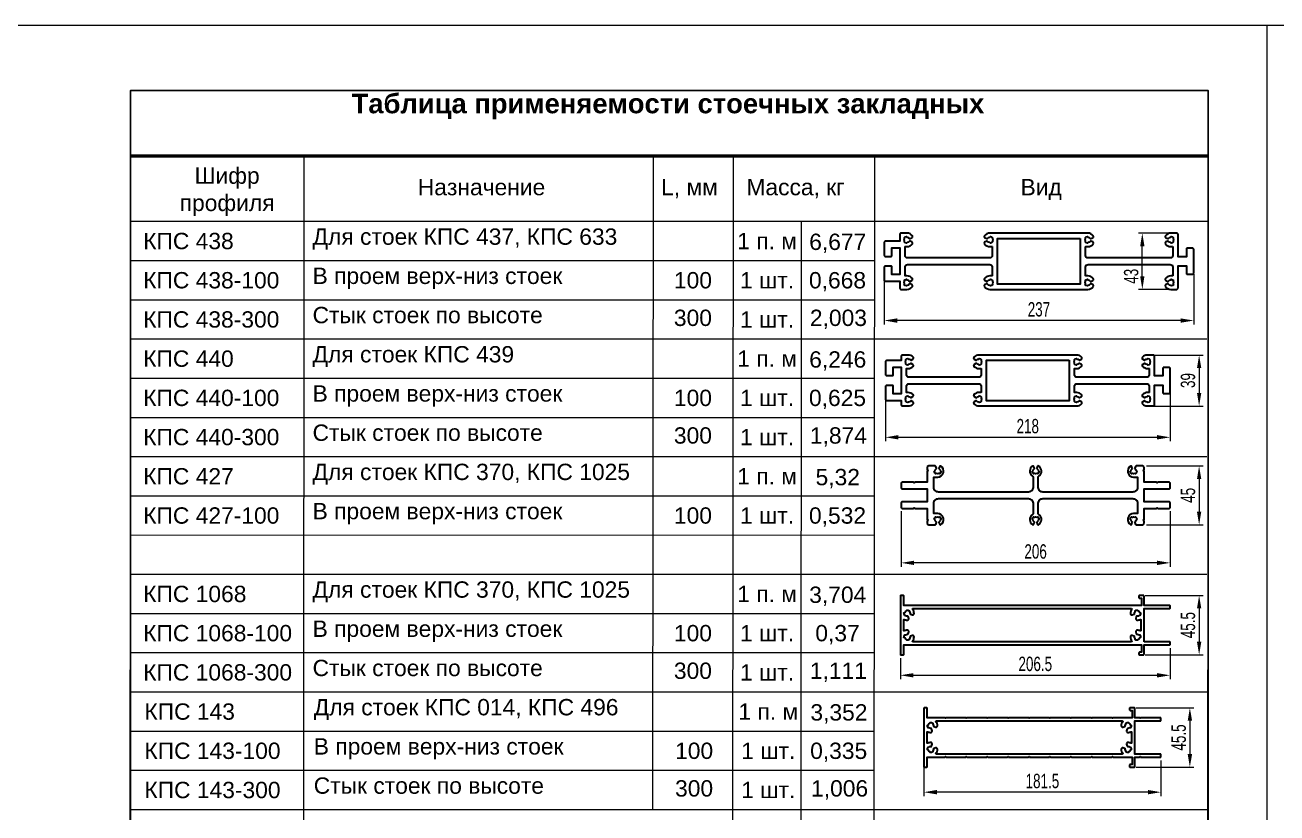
# Model space of a CAD drawing. Extents: x -37 to 4620, y -49 to 348.
# Drawn here: x 423.9 to 615.6, y 176.4 to 297 of the extents above; entities that cross this region are included whole.
import ezdxf

# ---------------------------------------------------------------- set-up
doc = ezdxf.new("R2010")
doc.units = 0
doc.header["$LTSCALE"] = 5
doc.layers.get('0').update_dxf_attribs({"linetype": 'CONTINUOUS', "lineweight": 30})
doc.layers.get('DEFPOINTS').update_dxf_attribs({"linetype": 'CONTINUOUS'})
for name, color, linetype, lineweight in [('3', 1, 'CONTINUOUS', 20), ('4', 160, 'CONTINUOUS', 18), ('Рамки', 1, 'CONTINUOUS', 15), ('Текстовый', 7, 'CONTINUOUS', 9)]:
    doc.layers.add(name, color=color, linetype=linetype, lineweight=lineweight)
doc.layers.add('Скрытые', color=14, linetype='CONTINUOUS', plot=False)
doc.styles.add('22', font='RUSS.SHX', dxfattribs={"width": 0.7, "height": 2.2})
doc.styles.add('4', font='RUSS.shx', dxfattribs={"width": 0.7, "height": 3.5})
doc.styles.add('Каталожный', font='arial.ttf', dxfattribs={"height": 2.5})
doc.dimstyles.new('MX1$0', dxfattribs={"dimtxt": 2.5, "dimasz": 3, "dimexe": 1.3, "dimexo": 0.6, "dimgap": 0.6, "dimtad": 1, "dimdsep": 46, "dimtxsty": '4', "dimcen": 0, "dimclrd": 256, "dimclre": 256, "dimclrt": 256, "dimaunit": 1, "dimadec": 0, "dimazin": 0, "dimtfac": 1, "dimtmove": 0, "dimatfit": 3, "dimfxl": 1, "dimtvp": 1, "dimtolj": 1, "dimlwd": -1, "dimlwe": -1, "dimarcsym": 0})

# ---------------------------------------------------------------- blocks, each defined once
blk = doc.blocks.new('*D91')
at = {"layer": '4', "transparency": 16777216}
for p, q in [((602.81, 258.91), (602.81, 251.19)), ((555.41, 258.16), (555.41, 251.19)), ((600.81, 251.79), (557.41, 251.79))]:
    blk.add_line(p, q, dxfattribs=at)
for points in [[(557.41, 252.12), (557.41, 251.45), (555.41, 251.79)], [(600.81, 252.12), (600.81, 251.45), (602.81, 251.79)]]:
    blk.add_solid(points, dxfattribs=at)
at = {"layer": 'DEFPOINTS', "color": 0, "transparency": 16777216}
for p in [(602.81, 259.51), (555.41, 258.76), (555.41, 251.79)]:
    blk.add_point(p, dxfattribs=at)
at = {"layer": '4', "transparency": 16777216, "insert": (579.11, 253.49), "char_height": 2.2, "attachment_point": 5, "style": '22'}
blk.add_mtext('\\A1;237', dxfattribs=at)
blk = doc.blocks.new('*D92')
at = {"layer": '4', "transparency": 16777216}
for p, q in [((599.16, 265.16), (594.34, 265.16)), ((594.94, 258.56), (594.94, 263.16)), ((599.33, 256.56), (594.34, 256.56))]:
    blk.add_line(p, q, dxfattribs=at)
for points in [[(594.61, 263.16), (595.27, 263.16), (594.94, 265.16)], [(594.61, 258.56), (595.27, 258.56), (594.94, 256.56)]]:
    blk.add_solid(points, dxfattribs=at)
at = {"layer": 'DEFPOINTS', "color": 0, "transparency": 16777216}
for p in [(594.94, 265.16), (599.76, 265.16), (599.93, 256.56)]:
    blk.add_point(p, dxfattribs=at)
at = {"layer": '4', "transparency": 16777216, "insert": (593.24, 258.56), "char_height": 2.2, "attachment_point": 5, "rotation": 90, "style": '22'}
blk.add_mtext('\\A1;43', dxfattribs=at)
blk = doc.blocks.new('*D93')
at = {"layer": '4', "transparency": 16777216}
for p, q in [((558, 222.64), (558, 214.11)), ((599.2, 222.64), (599.2, 214.11)), ((597.2, 214.71), (560, 214.71))]:
    blk.add_line(p, q, dxfattribs=at)
for points in [[(560, 215.04), (560, 214.38), (558, 214.71)], [(597.2, 215.04), (597.2, 214.38), (599.2, 214.71)]]:
    blk.add_solid(points, dxfattribs=at)
at = {"layer": 'DEFPOINTS', "color": 0, "transparency": 16777216}
for p in [(558, 223.24), (599.2, 223.24), (558, 214.71)]:
    blk.add_point(p, dxfattribs=at)
at = {"layer": '4', "transparency": 16777216, "insert": (578.6, 216.44), "char_height": 2.2, "attachment_point": 5, "style": '22'}
blk.add_mtext('\\A1;206', dxfattribs=at)
blk = doc.blocks.new('*D94')
at = {"layer": '4', "transparency": 16777216}
for p, q in [((595.6, 229.54), (604.24, 229.54)), ((603.64, 227.54), (603.64, 222.54)), ((595.6, 220.54), (604.24, 220.54))]:
    blk.add_line(p, q, dxfattribs=at)
for points in [[(603.31, 227.54), (603.97, 227.54), (603.64, 229.54)], [(603.31, 222.54), (603.97, 222.54), (603.64, 220.54)]]:
    blk.add_solid(points, dxfattribs=at)
at = {"layer": 'DEFPOINTS', "color": 0, "transparency": 16777216}
for p in [(595, 229.54), (595, 220.54), (603.64, 220.54)]:
    blk.add_point(p, dxfattribs=at)
at = {"layer": '4', "transparency": 16777216, "insert": (601.94, 225.04), "char_height": 2.2, "attachment_point": 5, "rotation": 90, "style": '22'}
blk.add_mtext('\\A1;45', dxfattribs=at)
blk = doc.blocks.new('*D95')
at = {"layer": '4', "transparency": 16777216}
for p, q in [((597.79, 184.46), (597.79, 179.02)), ((561.49, 183.68), (561.49, 179.02)), ((595.79, 179.62), (563.49, 179.62))]:
    blk.add_line(p, q, dxfattribs=at)
for points in [[(563.49, 179.96), (563.49, 179.29), (561.49, 179.62)], [(595.79, 179.96), (595.79, 179.29), (597.79, 179.62)]]:
    blk.add_solid(points, dxfattribs=at)
at = {"layer": 'DEFPOINTS', "color": 0, "transparency": 16777216}
for p in [(561.49, 184.28), (597.79, 185.06), (561.49, 179.62)]:
    blk.add_point(p, dxfattribs=at)
at = {"layer": '4', "transparency": 16777216, "insert": (579.64, 181.32), "char_height": 2.2, "attachment_point": 5, "style": '22'}
blk.add_mtext('\\A1;181.5', dxfattribs=at)
blk = doc.blocks.new('*D96')
at = {"layer": '4', "transparency": 16777216}
for p, q in [((593.99, 192.54), (602.82, 192.54)), ((602.22, 190.54), (602.22, 185.44)), ((593.99, 183.44), (602.82, 183.44))]:
    blk.add_line(p, q, dxfattribs=at)
for points in [[(601.89, 190.54), (602.56, 190.54), (602.22, 192.54)], [(601.89, 185.44), (602.56, 185.44), (602.22, 183.44)]]:
    blk.add_solid(points, dxfattribs=at)
at = {"layer": 'DEFPOINTS', "color": 0, "transparency": 16777216}
for p in [(593.39, 192.54), (593.39, 183.44), (602.22, 183.44)]:
    blk.add_point(p, dxfattribs=at)
at = {"layer": '4', "transparency": 16777216, "insert": (600.52, 187.99), "char_height": 2.2, "attachment_point": 5, "rotation": 90, "style": '22'}
blk.add_mtext('\\A1;45.5', dxfattribs=at)
blk = doc.blocks.new('*D97')
at = {"layer": '4', "transparency": 16777216}
for p, q in [((599.2, 242.01), (599.2, 233.32)), ((555.6, 240.11), (555.6, 233.32)), ((557.6, 233.92), (597.2, 233.92))]:
    blk.add_line(p, q, dxfattribs=at)
for points in [[(557.6, 234.26), (557.6, 233.59), (555.6, 233.92)], [(597.2, 234.26), (597.2, 233.59), (599.2, 233.92)]]:
    blk.add_solid(points, dxfattribs=at)
at = {"layer": 'DEFPOINTS', "color": 0, "transparency": 16777216}
for p in [(599.2, 242.61), (555.6, 240.71), (599.2, 233.92)]:
    blk.add_point(p, dxfattribs=at)
at = {"layer": '4', "transparency": 16777216, "insert": (577.4, 235.62), "char_height": 2.2, "attachment_point": 5, "style": '22'}
blk.add_mtext('\\A1;218', dxfattribs=at)
blk = doc.blocks.new('*D98')
at = {"layer": '4', "transparency": 16777216}
for p, q in [((596.75, 246.51), (604.24, 246.51)), ((603.64, 244.51), (603.64, 240.71)), ((596.75, 238.71), (604.24, 238.71))]:
    blk.add_line(p, q, dxfattribs=at)
for points in [[(603.31, 244.51), (603.97, 244.51), (603.64, 246.51)], [(603.31, 240.71), (603.97, 240.71), (603.64, 238.71)]]:
    blk.add_solid(points, dxfattribs=at)
at = {"layer": 'DEFPOINTS', "color": 0, "transparency": 16777216}
for p in [(596.15, 246.51), (596.15, 238.71), (603.64, 238.71)]:
    blk.add_point(p, dxfattribs=at)
at = {"layer": '4', "transparency": 16777216, "insert": (601.94, 242.61), "char_height": 2.2, "attachment_point": 5, "rotation": 90, "style": '22'}
blk.add_mtext('\\A1;39', dxfattribs=at)
blk = doc.blocks.new('*D99')
at = {"layer": '4', "transparency": 16777216}
for p, q in [((599.2, 201.65), (599.2, 196.91)), ((557.9, 200.13), (557.9, 196.91)), ((559.9, 197.51), (597.2, 197.51))]:
    blk.add_line(p, q, dxfattribs=at)
for points in [[(559.9, 197.84), (559.9, 197.17), (557.9, 197.51)], [(597.2, 197.84), (597.2, 197.17), (599.2, 197.51)]]:
    blk.add_solid(points, dxfattribs=at)
at = {"layer": 'DEFPOINTS', "color": 0, "transparency": 16777216}
for p in [(599.2, 202.25), (557.9, 200.73), (599.2, 197.51)]:
    blk.add_point(p, dxfattribs=at)
at = {"layer": '4', "transparency": 16777216, "insert": (578.55, 199.24), "char_height": 2.2, "attachment_point": 5, "style": '22'}
blk.add_mtext('\\A1;206.5', dxfattribs=at)
blk = doc.blocks.new('*D100')
at = {"layer": '4', "transparency": 16777216}
for p, q in [((595.4, 209.73), (604.24, 209.73)), ((603.64, 207.73), (603.64, 202.63)), ((595.4, 200.63), (604.24, 200.63))]:
    blk.add_line(p, q, dxfattribs=at)
for points in [[(603.31, 207.73), (603.97, 207.73), (603.64, 209.73)], [(603.31, 202.63), (603.97, 202.63), (603.64, 200.63)]]:
    blk.add_solid(points, dxfattribs=at)
at = {"layer": 'DEFPOINTS', "color": 0, "transparency": 16777216}
for p in [(594.8, 209.73), (594.8, 200.63), (603.64, 200.63)]:
    blk.add_point(p, dxfattribs=at)
at = {"layer": '4', "transparency": 16777216, "insert": (601.94, 205.18), "char_height": 2.2, "attachment_point": 5, "rotation": 90, "style": '22'}
blk.add_mtext('\\A1;45.5', dxfattribs=at)

msp = doc.modelspace()

# ---------------------------------------------------------------- linework, layer by layer
at = {"linetype": 'Continuous', "lineweight": 50}
msp.add_line((440, 276.974), (605, 276.98, 0.033), dxfattribs=at)
for points in [[(587.434, 256.979, 0.4874271), (587.349, 257.282), (587.076, 257.395, 0.3586058), (586.955, 257.358, -0.2383043), (586.626, 257.171, 0.25491), (586.576, 257.141), (586.538, 257.075, -0.2), (586.192, 257.275), (586.23, 257.341, 0.25491), (586.231, 257.398, -0.2419516), (586.231, 257.782, 0.25491), (586.23, 257.84), (586.192, 257.906, -0.2), (586.538, 258.106), (586.576, 258.04, 0.25491), (586.626, 258.01, -0.2383043), (586.955, 257.823, 0.3586058), (587.076, 257.786), (587.349, 257.899, 0.4874271), (587.434, 258.202, 0.2380333), (586.605, 258.62), (586.3, 258.62, -0.4142136), (586.24, 258.68), (586.24, 259.96, -0.4142136), (586.64, 260.36), (599.205, 260.36, -0.4142136), (599.605, 259.96), (599.605, 258.68, -0.4142136), (599.545, 258.62), (599.305, 258.62, 0.2380333), (598.476, 258.202, 0.4874271), (598.561, 257.899), (598.834, 257.786, 0.3586058), (598.955, 257.823, -0.2383043), (599.285, 258.01, 0.25491), (599.334, 258.04), (599.372, 258.106, -0.2), (599.718, 257.906), (599.68, 257.84, 0.25491), (599.679, 257.782, -0.2419516), (599.679, 257.398, 0.25491), (599.68, 257.341), (599.718, 257.275, -0.2), (599.372, 257.075), (599.334, 257.141, 0.25491), (599.285, 257.171, -0.2383043), (598.955, 257.358, 0.3586058), (598.834, 257.395), (598.561, 257.282, 0.4874271), (598.476, 256.979, 0.2380333), (599.305, 256.56), (600.205, 256.56, 0.4142136), (600.405, 256.76), (600.405, 260.16), (601.705, 260.16), (601.705, 258.96, 0.4142136), (601.805, 258.86), (602.605, 258.86, 0.4142136), (602.805, 259.06), (602.805, 262.66, 0.4142136), (602.605, 262.86), (601.805, 262.86, 0.4142136), (601.705, 262.76), (601.705, 261.56), (600.405, 261.56), (600.405, 264.96, 0.4142136), (600.205, 265.16), (599.305, 265.16, 0.2380333), (598.476, 264.742, 0.4874271), (598.561, 264.439), (598.834, 264.326, 0.3586058), (598.955, 264.363, -0.2383043), (599.285, 264.55, 0.25491), (599.334, 264.58), (599.372, 264.646, -0.2), (599.718, 264.446), (599.68, 264.38, 0.25491), (599.679, 264.322, -0.2419516), (599.679, 263.938, 0.25491), (599.68, 263.881), (599.718, 263.815, -0.2), (599.372, 263.615), (599.334, 263.681, 0.25491), (599.285, 263.711, -0.2383043), (598.955, 263.898, 0.3586058), (598.834, 263.935), (598.561, 263.822, 0.4874271), (598.476, 263.519, 0.2380333), (599.305, 263.1), (599.545, 263.1, -0.4142136), (599.605, 263.04), (599.605, 261.76, -0.4142136), (599.205, 261.36), (586.64, 261.36, -0.4142136), (586.24, 261.76), (586.24, 263.04, -0.4142136), (586.3, 263.1), (586.605, 263.1, 0.2380333), (587.434, 263.519, 0.4874271), (587.349, 263.822), (587.076, 263.935, 0.3586058), (586.955, 263.898, -0.2383043), (586.626, 263.711, 0.25491), (586.576, 263.681), (586.538, 263.615, -0.2), (586.192, 263.815), (586.23, 263.881, 0.25491), (586.231, 263.938, -0.2419516), (586.231, 264.322, 0.25491), (586.23, 264.38), (586.192, 264.446, -0.2), (586.538, 264.646), (586.576, 264.58, 0.25491), (586.626, 264.55, -0.2383043), (586.955, 264.363, 0.3586058), (587.076, 264.326), (587.349, 264.439, 0.4874271), (587.434, 264.742, 0.2380333), (586.605, 265.16), (571.605, 265.16, 0.2380333), (570.776, 264.742, 0.4874271), (570.861, 264.439), (571.134, 264.326, 0.3586058), (571.255, 264.363, -0.2383043), (571.585, 264.55, 0.25491), (571.634, 264.58), (571.672, 264.646, -0.2), (572.018, 264.446), (571.98, 264.38, 0.25491), (571.979, 264.322, -0.2419516), (571.979, 263.938, 0.25491), (571.98, 263.881), (572.018, 263.815, -0.2), (571.672, 263.615), (571.634, 263.681, 0.25491), (571.585, 263.711, -0.2383043), (571.255, 263.898, 0.3586058), (571.134, 263.935), (570.861, 263.822, 0.4874271), (570.776, 263.519, 0.2380333), (571.605, 263.1), (571.91, 263.1, -0.4142136), (571.97, 263.04), (571.97, 261.76, -0.4142136), (571.57, 261.36), (559.005, 261.36, -0.4142136), (558.605, 261.76), (558.605, 263.04, -0.4142136), (558.665, 263.1), (558.905, 263.1, 0.2380333), (559.734, 263.519, 0.4874271), (559.649, 263.822), (559.376, 263.935, 0.3586058), (559.255, 263.898, -0.2383043), (558.926, 263.711, 0.25491), (558.876, 263.681), (558.838, 263.615, -0.2), (558.492, 263.815), (558.53, 263.881, 0.25491), (558.531, 263.938, -0.2419516), (558.531, 264.322, 0.25491), (558.53, 264.38), (558.492, 264.446, -0.2), (558.838, 264.646), (558.876, 264.58, 0.25491), (558.926, 264.55, -0.2383043), (559.255, 264.363, 0.3586058), (559.376, 264.326), (559.649, 264.439, 0.4874271), (559.734, 264.742, 0.2380333), (558.905, 265.16), (558.005, 265.16, 0.4142136), (557.805, 264.96), (557.805, 263.91), (555.605, 263.91, 0.4142136), (555.405, 263.71), (555.405, 261.81, 0.4142136), (555.605, 261.61), (556.505, 261.61, 0.4142136), (556.605, 261.71), (556.605, 262.91), (557.805, 262.91), (557.805, 258.81), (556.605, 258.81), (556.605, 260.01, 0.4142136), (556.505, 260.11), (555.605, 260.11, 0.4142136), (555.405, 259.91), (555.405, 258.01, 0.4142136), (555.605, 257.81), (557.805, 257.81), (557.805, 256.76, 0.4142136), (558.005, 256.56), (558.905, 256.56, 0.2380333), (559.734, 256.979, 0.4874271), (559.649, 257.282), (559.376, 257.395, 0.3586058), (559.255, 257.358, -0.2383043), (558.926, 257.171, 0.25491), (558.876, 257.141), (558.838, 257.075, -0.2), (558.492, 257.275), (558.53, 257.341, 0.25491), (558.531, 257.398, -0.2419516), (558.531, 257.782, 0.25491), (558.53, 257.84), (558.492, 257.906, -0.2), (558.838, 258.106), (558.876, 258.04, 0.25491), (558.926, 258.01, -0.2383043), (559.255, 257.823, 0.3586058), (559.376, 257.786), (559.649, 257.899, 0.4874271), (559.734, 258.202, 0.2380333), (558.905, 258.62), (558.665, 258.62, -0.4142136), (558.605, 258.68), (558.605, 259.96, -0.4142136), (559.005, 260.36), (571.57, 260.36, -0.4142136), (571.97, 259.96), (571.97, 258.68, -0.4142136), (571.91, 258.62), (571.605, 258.62, 0.2380333), (570.776, 258.202, 0.4874271), (570.861, 257.899), (571.134, 257.786, 0.3586058), (571.255, 257.823, -0.2383043), (571.585, 258.01, 0.25491), (571.634, 258.04), (571.672, 258.106, -0.2), (572.018, 257.906), (571.98, 257.84, 0.25491), (571.979, 257.782, -0.2419516), (571.979, 257.398, 0.25491), (571.98, 257.341), (572.018, 257.275, -0.2), (571.672, 257.075), (571.634, 257.141, 0.25491), (571.585, 257.171, -0.2383043), (571.255, 257.358, 0.3586058), (571.134, 257.395), (570.861, 257.282, 0.4874271), (570.776, 256.979, 0.2380333), (571.605, 256.56), (586.605, 256.56, 0.2380333)], [(596.118, 245.798), (596.079, 245.732, 0.25491), (596.078, 245.675, -0.2419516), (596.078, 245.291, 0.25491), (596.079, 245.233), (596.118, 245.167, -0.2), (595.771, 244.967), (595.733, 245.033, 0.25491), (595.684, 245.063, -0.2039765), (595.388, 245.207, 0.3586058), (595.263, 245.227), (595.007, 245.08, 0.4874271), (594.963, 244.768, 0.2037093), (595.705, 244.453), (595.945, 244.453, -0.4142136), (596.005, 244.393), (596.005, 243.513, -0.4142136), (595.605, 243.113), (584.94, 243.113, -0.4142136), (584.54, 243.513), (584.54, 244.393, -0.4142136), (584.6, 244.453), (584.905, 244.453, 0.2037093), (585.646, 244.768, 0.4874271), (585.602, 245.08), (585.346, 245.227, 0.3586058), (585.221, 245.207, -0.2039765), (584.925, 245.063, 0.25491), (584.876, 245.033), (584.838, 244.967, -0.2), (584.491, 245.167), (584.53, 245.233, 0.25491), (584.531, 245.291, -0.2419516), (584.531, 245.675, 0.25491), (584.53, 245.732), (584.491, 245.798, -0.2), (584.838, 245.998), (584.876, 245.932, 0.25491), (584.925, 245.902, -0.2039765), (585.221, 245.759, 0.3586058), (585.346, 245.738), (585.602, 245.885, 0.4874271), (585.646, 246.197, 0.2037093), (584.905, 246.513), (569.905, 246.513, 0.2037093), (569.163, 246.197, 0.4874271), (569.207, 245.885), (569.463, 245.738, 0.3586058), (569.588, 245.759, -0.2039765), (569.884, 245.902, 0.25491), (569.933, 245.932), (569.971, 245.998, -0.2), (570.318, 245.798), (570.279, 245.732, 0.25491), (570.278, 245.675, -0.2419516), (570.278, 245.291, 0.25491), (570.279, 245.233), (570.318, 245.167, -0.2), (569.971, 244.967), (569.933, 245.033, 0.25491), (569.884, 245.063, -0.2039765), (569.588, 245.207, 0.3586058), (569.463, 245.227), (569.207, 245.08, 0.4874271), (569.163, 244.768, 0.2037093), (569.905, 244.453), (570.209, 244.453, -0.4142136), (570.269, 244.393), (570.269, 243.513, -0.4142136), (569.869, 243.113), (559.205, 243.113, -0.4142136), (558.805, 243.513), (558.805, 244.393, -0.4142136), (558.865, 244.453), (559.105, 244.453, 0.2037093), (559.846, 244.768, 0.4874271), (559.802, 245.08), (559.546, 245.227, 0.3586058), (559.421, 245.207, -0.2039765), (559.125, 245.063, 0.25491), (559.076, 245.033), (559.038, 244.967, -0.2), (558.691, 245.167), (558.73, 245.233, 0.25491), (558.731, 245.291, -0.2419516), (558.731, 245.675, 0.25491), (558.73, 245.732), (558.691, 245.798, -0.2), (559.038, 245.998), (559.076, 245.932, 0.25491), (559.125, 245.902, -0.2039765), (559.421, 245.759, 0.3586058), (559.546, 245.738), (559.802, 245.885, 0.4874271), (559.846, 246.197, 0.2037093), (559.105, 246.513), (558.205, 246.513, 0.4142136), (558.005, 246.313), (558.005, 245.663), (555.805, 245.663, 0.4142136), (555.605, 245.463), (555.605, 243.563, 0.4142136), (555.805, 243.363), (556.705, 243.363, 0.4142136), (556.805, 243.463), (556.805, 244.663), (558.005, 244.663), (558.005, 240.563), (556.805, 240.563), (556.805, 241.763, 0.4142136), (556.705, 241.863), (555.805, 241.863, 0.4142136), (555.605, 241.663), (555.605, 239.763, 0.4142136), (555.805, 239.563), (558.005, 239.563), (558.005, 238.913, 0.4142136), (558.205, 238.713), (559.105, 238.713, 0.2037093), (559.846, 239.028, 0.4874271), (559.802, 239.34), (559.546, 239.487, 0.3586058), (559.421, 239.467, -0.2039765), (559.125, 239.323, 0.25491), (559.076, 239.293), (559.038, 239.227, -0.2), (558.691, 239.427), (558.73, 239.493, 0.25491), (558.731, 239.551, -0.2419516), (558.731, 239.935, 0.25491), (558.73, 239.992), (558.691, 240.058, -0.2), (559.038, 240.258), (559.076, 240.192, 0.25491), (559.125, 240.162, -0.2039765), (559.421, 240.019, 0.3586058), (559.546, 239.998), (559.802, 240.145, 0.4874271), (559.846, 240.457, 0.2037093), (559.105, 240.773), (558.865, 240.773, -0.4142136), (558.805, 240.833), (558.805, 241.713, -0.4142136), (559.205, 242.113), (569.869, 242.113, -0.4142136), (570.269, 241.713), (570.269, 240.833, -0.4142136), (570.209, 240.773), (569.905, 240.773, 0.2037093), (569.163, 240.457, 0.4874271), (569.207, 240.145), (569.463, 239.998, 0.3586058), (569.588, 240.019, -0.2039765), (569.884, 240.162, 0.25491), (569.933, 240.192), (569.971, 240.258, -0.2), (570.318, 240.058), (570.279, 239.992, 0.25491), (570.278, 239.935, -0.2419516), (570.278, 239.551, 0.25491), (570.279, 239.493), (570.318, 239.427, -0.2), (569.971, 239.227), (569.933, 239.293, 0.25491), (569.884, 239.323, -0.2039765), (569.588, 239.467, 0.3586058), (569.463, 239.487), (569.207, 239.34, 0.4874271), (569.163, 239.028, 0.2037093), (569.905, 238.713), (584.905, 238.713, 0.2037093), (585.646, 239.028, 0.4874271), (585.602, 239.34), (585.346, 239.487, 0.3586058), (585.221, 239.467, -0.2039765), (584.925, 239.323, 0.25491), (584.876, 239.293), (584.838, 239.227, -0.2), (584.491, 239.427), (584.53, 239.493, 0.25491), (584.531, 239.551, -0.2419516), (584.531, 239.935, 0.25491), (584.53, 239.992), (584.491, 240.058, -0.2), (584.838, 240.258), (584.876, 240.192, 0.25491), (584.925, 240.162, -0.2039765), (585.221, 240.019, 0.3586058), (585.346, 239.998), (585.602, 240.145, 0.4874271), (585.646, 240.457, 0.2037093), (584.905, 240.773), (584.6, 240.773, -0.4142136), (584.54, 240.833), (584.54, 241.713, -0.4142136), (584.94, 242.113), (595.605, 242.113, -0.4142136), (596.005, 241.713), (596.005, 240.833, -0.4142136), (595.945, 240.773), (595.705, 240.773, 0.2037093), (594.963, 240.457, 0.4874271), (595.007, 240.145), (595.263, 239.998, 0.3586058), (595.388, 240.019, -0.2039765), (595.684, 240.162, 0.25491), (595.733, 240.192), (595.771, 240.258, -0.2), (596.118, 240.058), (596.079, 239.992, 0.25491), (596.078, 239.935, -0.2419516), (596.078, 239.551, 0.25491), (596.079, 239.493), (596.118, 239.427, -0.2), (595.771, 239.227), (595.733, 239.293, 0.25491), (595.684, 239.323, -0.2039765), (595.388, 239.467, 0.3586058), (595.263, 239.487), (595.007, 239.34, 0.4874271), (594.963, 239.028, 0.2037093), (595.705, 238.713), (596.605, 238.713, 0.4142136), (596.805, 238.913), (596.805, 241.913), (598.105, 241.913), (598.105, 240.713, 0.4142136), (598.205, 240.613), (599.005, 240.613, 0.4142136), (599.205, 240.813), (599.205, 244.413, 0.4142136), (599.005, 244.613), (598.205, 244.613, 0.4142136), (598.105, 244.513), (598.105, 243.313), (596.805, 243.313), (596.805, 246.313, 0.4142136), (596.605, 246.513), (595.705, 246.513, 0.2037093), (594.963, 246.197, 0.4874271), (595.007, 245.885), (595.263, 245.738, 0.3586058), (595.388, 245.759, -0.2039765), (595.684, 245.902, 0.25491), (595.733, 245.932), (595.771, 245.998, -0.2)], [(594.003, 229.541, 0.3033467), (593.91, 229.479), (593.8, 229.212, 0.3586058), (593.837, 229.091, -0.2383043), (594.024, 228.761, 0.25491), (594.054, 228.712), (594.12, 228.674, -0.2), (593.92, 228.328), (593.854, 228.366, 0.25491), (593.797, 228.367, -0.2419516), (593.413, 228.367, 0.25491), (593.355, 228.366), (593.289, 228.328, -0.2), (593.089, 228.674), (593.155, 228.712, 0.25491), (593.185, 228.761, -0.2383043), (593.372, 229.091, 0.3586058), (593.409, 229.212), (593.296, 229.486, 0.4464831), (593.172, 229.53, 0.7761002), (593.605, 227.841), (594.205, 227.841), (594.205, 226.241, -0.4142136), (593.505, 225.541), (579.705, 225.541, -0.4142136), (579.005, 226.241), (579.005, 227.819, -0.2537088), (579.095, 227.987, 0.566951), (579.037, 229.53, 0.4464831), (578.913, 229.486), (578.8, 229.212, 0.3586058), (578.837, 229.091, -0.2383043), (579.024, 228.761, 0.25491), (579.054, 228.712), (579.12, 228.674, -0.2), (578.92, 228.328), (578.854, 228.366, 0.25491), (578.797, 228.367, -0.2419516), (578.413, 228.367, 0.25491), (578.355, 228.366), (578.289, 228.328, -0.2), (578.089, 228.674), (578.155, 228.712, 0.25491), (578.185, 228.761, -0.2383043), (578.372, 229.091, 0.3586058), (578.409, 229.212), (578.296, 229.486, 0.4464831), (578.172, 229.53, 0.566951), (578.114, 227.987, -0.2537088), (578.205, 227.819), (578.205, 226.241, -0.4142136), (577.505, 225.541), (563.705, 225.541, -0.4142136), (563.005, 226.241), (563.005, 227.841), (563.605, 227.841, 0.7761002), (564.037, 229.53, 0.4464831), (563.913, 229.486), (563.8, 229.212, 0.3586058), (563.837, 229.091, -0.2383043), (564.024, 228.761, 0.25491), (564.054, 228.712), (564.12, 228.674, -0.2), (563.92, 228.328), (563.854, 228.366, 0.25491), (563.797, 228.367, -0.2419516), (563.413, 228.367, 0.25491), (563.355, 228.366), (563.289, 228.328, -0.2), (563.089, 228.674), (563.155, 228.712, 0.25491), (563.185, 228.761, -0.2383043), (563.372, 229.091, 0.3586058), (563.409, 229.212), (563.299, 229.479, 0.3033467), (563.206, 229.541), (562.205, 229.541, 0.4142136), (562.005, 229.341), (562.005, 228.966, 0.1989124), (562.022, 228.923), (562.105, 228.841), (562.022, 228.758, 0.1989124), (562.005, 228.716), (562.005, 227.041), (560.129, 227.041, 0.1989124), (560.087, 227.023), (560.005, 226.941), (559.922, 227.023, 0.1989124), (559.88, 227.041), (558.205, 227.041, 0.4142136), (558.005, 226.841), (558.005, 226.241, 0.4142136), (558.205, 226.041), (562.005, 226.041), (562.005, 224.041), (558.205, 224.041, 0.4142136), (558.005, 223.841), (558.005, 223.241, 0.4142136), (558.205, 223.041), (559.88, 223.041, 0.1989124), (559.922, 223.058), (560.005, 223.141), (560.087, 223.058, 0.1989124), (560.129, 223.041), (562.005, 223.041), (562.005, 221.366, 0.1989124), (562.022, 221.323), (562.105, 221.241), (562.022, 221.158, 0.1989124), (562.005, 221.116), (562.005, 220.741, 0.4142136), (562.205, 220.541), (563.206, 220.541, 0.3033467), (563.299, 220.603), (563.409, 220.869, 0.3586058), (563.372, 220.991, -0.2383043), (563.185, 221.32, 0.25491), (563.155, 221.369), (563.089, 221.408, -0.2), (563.289, 221.754), (563.355, 221.716, 0.25491), (563.413, 221.714, -0.2419516), (563.797, 221.714, 0.25491), (563.854, 221.716), (563.92, 221.754, -0.2), (564.12, 221.408), (564.054, 221.369, 0.25491), (564.024, 221.32, -0.2383043), (563.837, 220.991, 0.3586058), (563.8, 220.869), (563.913, 220.595, 0.4464831), (564.037, 220.552, 0.7761002), (563.605, 222.241), (563.005, 222.241), (563.005, 223.841, -0.4142136), (563.705, 224.541), (577.505, 224.541, -0.4142136), (578.205, 223.841), (578.205, 222.263, -0.2537088), (578.114, 222.095, 0.566951), (578.172, 220.552, 0.4464831), (578.296, 220.595), (578.409, 220.869, 0.3586058), (578.372, 220.991, -0.2383043), (578.185, 221.32, 0.25491), (578.155, 221.369), (578.089, 221.408, -0.2), (578.289, 221.754), (578.355, 221.716, 0.25491), (578.413, 221.714, -0.2419516), (578.797, 221.714, 0.25491), (578.854, 221.716), (578.92, 221.754, -0.2), (579.12, 221.408), (579.054, 221.369, 0.25491), (579.024, 221.32, -0.2383043), (578.837, 220.991, 0.3586058), (578.8, 220.869), (578.913, 220.595, 0.4464831), (579.037, 220.552, 0.566951), (579.095, 222.095, -0.2537088), (579.005, 222.263), (579.005, 223.841, -0.4142136), (579.705, 224.541), (593.505, 224.541, -0.4142136), (594.205, 223.841), (594.205, 222.241), (593.605, 222.241, 0.7761002), (593.172, 220.552, 0.4464831), (593.296, 220.595), (593.409, 220.869, 0.3586058), (593.372, 220.991, -0.2383043), (593.185, 221.32, 0.25491), (593.155, 221.369), (593.089, 221.408, -0.2), (593.289, 221.754), (593.355, 221.716, 0.25491), (593.413, 221.714, -0.2419516), (593.797, 221.714, 0.25491), (593.854, 221.716), (593.92, 221.754, -0.2), (594.12, 221.408), (594.054, 221.369, 0.25491), (594.024, 221.32, -0.2383043), (593.837, 220.991, 0.3586058), (593.8, 220.869), (593.91, 220.603, 0.3033467), (594.003, 220.541), (595.005, 220.541, 0.4142136), (595.205, 220.741), (595.205, 221.116, 0.1989124), (595.187, 221.158), (595.105, 221.241), (595.187, 221.323, 0.1989124), (595.205, 221.366), (595.205, 223.041), (597.08, 223.041, 0.1989124), (597.122, 223.058), (597.205, 223.141), (597.287, 223.058, 0.1989124), (597.329, 223.041), (599.005, 223.041, 0.4142136), (599.205, 223.241), (599.205, 223.841, 0.4142136), (599.005, 224.041), (595.205, 224.041), (595.205, 226.041), (599.005, 226.041, 0.4142136), (599.205, 226.241), (599.205, 226.841, 0.4142136), (599.005, 227.041), (597.329, 227.041, 0.1989124), (597.287, 227.023), (597.205, 226.941), (597.122, 227.023, 0.1989124), (597.08, 227.041), (595.205, 227.041), (595.205, 228.716, 0.1989124), (595.187, 228.758), (595.105, 228.841), (595.187, 228.923, 0.1989124), (595.205, 228.966), (595.205, 229.341, 0.4142136), (595.005, 229.541)], [(595.205, 202.646), (595.205, 207.706), (599.105, 207.706, 0.4142136), (599.205, 207.806), (599.205, 208.106, 0.4142136), (599.105, 208.206), (595.205, 208.206), (595.205, 209.626, 0.4142136), (595.105, 209.726), (594.505, 209.726, 0.4142136), (594.405, 209.626), (594.405, 209.426, 0.4142136), (594.505, 209.326), (594.805, 209.326), (594.805, 208.206), (558.405, 208.206), (558.405, 209.626, 0.4142136), (558.305, 209.726), (558.005, 209.726, 0.4142136), (557.905, 209.626), (557.905, 200.726, 0.4142136), (558.005, 200.626), (558.305, 200.626, 0.4142136), (558.405, 200.726), (558.405, 202.146), (594.805, 202.146), (594.805, 201.026), (594.505, 201.026, 0.4142136), (594.405, 200.926), (594.405, 200.726, 0.4142136), (594.505, 200.626), (595.105, 200.626, 0.4142136), (595.205, 200.726), (595.205, 202.146), (599.105, 202.146, 0.4142136), (599.205, 202.246), (599.205, 202.546, 0.4142136), (599.105, 202.646)], [(583.864, 184.962, 0.1989124), (583.907, 184.98), (583.989, 185.062), (584.072, 184.98, 0.1989124), (584.114, 184.962), (587.064, 184.962, 0.1989124), (587.107, 184.98), (587.189, 185.062), (587.272, 184.98, 0.1989124), (587.314, 184.962), (590.264, 184.962, 0.1989124), (590.307, 184.98), (590.389, 185.062), (590.472, 184.98, 0.1989124), (590.514, 184.962), (593.389, 184.962), (593.389, 183.842), (593.089, 183.842, 0.4142136), (592.989, 183.742), (592.989, 183.542, 0.4142136), (593.089, 183.442), (593.689, 183.442, 0.4142136), (593.789, 183.542), (593.789, 184.962), (594.464, 184.962, 0.1989124), (594.507, 184.98), (594.589, 185.062), (594.672, 184.98, 0.1989124), (594.714, 184.962), (597.689, 184.962, 0.4142136), (597.789, 185.062), (597.789, 185.362, 0.4142136), (597.689, 185.462), (593.789, 185.462), (593.789, 190.522), (597.689, 190.522, 0.4142136), (597.789, 190.622), (597.789, 190.922, 0.4142136), (597.689, 191.022), (594.714, 191.022, 0.1989124), (594.672, 191.005), (594.589, 190.922), (594.507, 191.005, 0.1989124), (594.464, 191.022), (593.789, 191.022), (593.789, 192.442, 0.4142136), (593.689, 192.542), (593.089, 192.542, 0.4142136), (592.989, 192.442), (592.989, 192.242, 0.4142136), (593.089, 192.142), (593.389, 192.142), (593.389, 191.022), (590.514, 191.022, 0.1989124), (590.472, 191.005), (590.389, 190.922), (590.307, 191.005, 0.1989124), (590.264, 191.022), (587.314, 191.022, 0.1989124), (587.272, 191.005), (587.189, 190.922), (587.107, 191.005, 0.1989124), (587.064, 191.022), (584.114, 191.022, 0.1989124), (584.072, 191.005), (583.989, 190.922), (583.907, 191.005, 0.1989124), (583.864, 191.022), (580.914, 191.022, 0.1989124), (580.872, 191.005), (580.789, 190.922), (580.707, 191.005, 0.1989124), (580.664, 191.022), (577.714, 191.022, 0.1989124), (577.672, 191.005), (577.589, 190.922), (577.507, 191.005, 0.1989124), (577.464, 191.022), (574.514, 191.022, 0.1989124), (574.472, 191.005), (574.389, 190.922), (574.307, 191.005, 0.1989124), (574.264, 191.022), (571.314, 191.022, 0.1989124), (571.272, 191.005), (571.189, 190.922), (571.107, 191.005, 0.1989124), (571.064, 191.022), (568.114, 191.022, 0.1989124), (568.072, 191.005), (567.989, 190.922), (567.907, 191.005, 0.1989124), (567.864, 191.022), (564.914, 191.022, 0.1989124), (564.872, 191.005), (564.789, 190.922), (564.707, 191.005, 0.1989124), (564.664, 191.022), (561.989, 191.022), (561.989, 192.442, 0.4142136), (561.889, 192.542), (561.589, 192.542, 0.4142136), (561.489, 192.442), (561.489, 183.542, 0.4142136), (561.589, 183.442), (561.889, 183.442, 0.4142136), (561.989, 183.542), (561.989, 184.962), (564.664, 184.962, 0.1989124), (564.707, 184.98), (564.789, 185.062), (564.872, 184.98, 0.1989124), (564.914, 184.962), (567.864, 184.962, 0.1989124), (567.907, 184.98), (567.989, 185.062), (568.072, 184.98, 0.1989124), (568.114, 184.962), (571.064, 184.962, 0.1989124), (571.107, 184.98), (571.189, 185.062), (571.272, 184.98, 0.1989124), (571.314, 184.962), (574.264, 184.962, 0.1989124), (574.307, 184.98), (574.389, 185.062), (574.472, 184.98, 0.1989124), (574.514, 184.962), (577.464, 184.962, 0.1989124), (577.507, 184.98), (577.589, 185.062), (577.672, 184.98, 0.1989124), (577.714, 184.962), (580.664, 184.962, 0.1989124), (580.707, 184.98), (580.789, 185.062), (580.872, 184.98, 0.1989124), (580.914, 184.962)], [(562.568, 189.373, -0.2039765), (562.257, 189.481, 0.25491), (562.201, 189.495), (562.127, 189.475, -0.2), (562.024, 189.861), (562.098, 189.881, 0.25491), (562.139, 189.921, -0.2419516), (562.411, 190.192, 0.25491), (562.451, 190.234), (562.47, 190.308, -0.2), (562.857, 190.204), (562.837, 190.13, 0.25491), (562.85, 190.074, -0.2039765), (562.958, 189.763, 0.3586058), (563.032, 189.66), (563.317, 189.584, 0.4874271), (563.569, 189.773, 0.1717648), (563.352, 190.425, -0.6244362), (563.399, 190.522), (591.88, 190.522, -0.6244362), (591.927, 190.425, 0.1717648), (591.709, 189.773, 0.4874271), (591.961, 189.584), (592.246, 189.66, 0.3586058), (592.32, 189.763, -0.2039765), (592.428, 190.074, 0.25491), (592.442, 190.13), (592.422, 190.204, -0.2), (592.808, 190.308), (592.828, 190.234, 0.25491), (592.868, 190.192, -0.2419516), (593.139, 189.921, 0.25491), (593.181, 189.881), (593.255, 189.861, -0.2), (593.151, 189.475), (593.077, 189.495, 0.25491), (593.021, 189.481, -0.2039765), (592.711, 189.373, 0.3586058), (592.607, 189.299), (592.531, 189.014, 0.4874271), (592.72, 188.762, 0.1217696), (593.202, 188.872, -0.5583902), (593.289, 188.819), (593.289, 187.166, -0.5583902), (593.202, 187.112, 0.1217696), (592.72, 187.222, 0.4874271), (592.531, 186.97), (592.607, 186.685, 0.3586058), (592.711, 186.611, -0.2039765), (593.021, 186.503, 0.25491), (593.077, 186.49), (593.151, 186.51, -0.2), (593.255, 186.123), (593.181, 186.103, 0.25491), (593.139, 186.064, -0.2419516), (592.868, 185.792, 0.25491), (592.828, 185.751), (592.808, 185.677, -0.2), (592.422, 185.78), (592.442, 185.854, 0.25491), (592.428, 185.91, -0.2039765), (592.32, 186.221, 0.3586058), (592.246, 186.324), (591.961, 186.401, 0.4874271), (591.709, 186.211, 0.1717648), (591.927, 185.559, -0.6244362), (591.88, 185.462), (563.399, 185.462, -0.6244362), (563.352, 185.559, 0.1717648), (563.569, 186.211, 0.4874271), (563.317, 186.401), (563.032, 186.324, 0.3586058), (562.958, 186.221, -0.2039765), (562.85, 185.91, 0.25491), (562.837, 185.854), (562.857, 185.78, -0.2), (562.47, 185.677), (562.451, 185.751, 0.25491), (562.411, 185.792, -0.2419516), (562.139, 186.064, 0.25491), (562.098, 186.103), (562.024, 186.123, -0.2), (562.127, 186.51), (562.201, 186.49, 0.25491), (562.257, 186.503, -0.2039765), (562.568, 186.611, 0.3586058), (562.671, 186.685), (562.748, 186.97, 0.4874271), (562.558, 187.222, 0.1217696), (562.076, 187.112, -0.5583902), (561.989, 187.166), (561.989, 188.819, -0.5583902), (562.076, 188.872, 0.1217696), (562.558, 188.762, 0.4874271), (562.748, 189.014), (562.671, 189.299, 0.3586058)]]:
    msp.add_lwpolyline(points, format="xyb", close=True)
for points in [[(585.44, 264.36), (585.44, 257.36), (572.77, 257.36), (572.77, 264.36), (572.77, 264.36)], [(583.74, 245.713), (583.74, 239.513), (571.069, 239.513), (571.069, 245.713), (571.069, 245.713)]]:
    msp.add_lwpolyline(points, close=True)
msp.add_lwpolyline([(594.705, 204.35, -0.5583902), (594.618, 204.297, 0.1217696), (594.136, 204.406, 0.4874271), (593.946, 204.155), (594.022, 203.869, 0.3586058), (594.126, 203.795, -0.2039765), (594.437, 203.688, 0.25491), (594.493, 203.674), (594.566, 203.694, -0.2), (594.67, 203.308), (594.596, 203.288, 0.25491), (594.554, 203.248, -0.2419516), (594.283, 202.977, 0.25491), (594.243, 202.935), (594.223, 202.861, -0.2), (593.837, 202.965), (593.857, 203.038, 0.25491), (593.843, 203.094, -0.2039765), (593.736, 203.405, 0.3586058), (593.662, 203.509), (593.376, 203.585, 0.4874271), (593.125, 203.395, 0.1717648), (593.342, 202.743, -0.6244362), (593.295, 202.646), (559.814, 202.646, -0.6244362), (559.767, 202.743, 0.1717648), (559.984, 203.395, 0.4874271), (559.733, 203.585), (559.447, 203.509, 0.3586058), (559.374, 203.405, -0.2039765), (559.266, 203.094, 0.25491), (559.252, 203.038), (559.272, 202.965, -0.2), (558.886, 202.861), (558.866, 202.935, 0.25491), (558.826, 202.977, -0.2419516), (558.555, 203.248, 0.25491), (558.513, 203.288), (558.439, 203.308, -0.2), (558.543, 203.694), (558.617, 203.674, 0.25491), (558.672, 203.688, -0.2039765), (558.983, 203.795, 0.3586058), (559.087, 203.869), (559.163, 204.155, 0.4874271), (558.974, 204.406, 0.1217696), (558.492, 204.297, -0.5583902), (558.405, 204.35), (558.405, 206.003, -0.5583902), (558.492, 206.056, 0.1217696), (558.974, 205.947, 0.4874271), (559.163, 206.198), (559.087, 206.484, 0.3586058), (558.983, 206.557, -0.2039765), (558.672, 206.665, 0.25491), (558.617, 206.679), (558.543, 206.659, -0.2), (558.439, 207.045), (558.513, 207.065, 0.25491), (558.555, 207.105, -0.2419516), (558.826, 207.376, 0.25491), (558.866, 207.418), (558.886, 207.492, -0.2), (559.272, 207.388), (559.252, 207.314, 0.25491), (559.266, 207.259, -0.2039765), (559.374, 206.948, 0.3586058), (559.447, 206.844), (559.733, 206.768, 0.4874271), (559.984, 206.957, 0.1717648), (559.767, 207.61, -0.6244362), (559.814, 207.706), (593.295, 207.706, -0.6244362), (593.342, 207.61, 0.1717648), (593.125, 206.957, 0.4874271), (593.376, 206.768), (593.662, 206.844, 0.3586058), (593.736, 206.948, -0.2039765), (593.843, 207.259, 0.25491), (593.857, 207.314), (593.837, 207.388, -0.2), (594.223, 207.492), (594.243, 207.418, 0.25491), (594.283, 207.376, -0.2419516), (594.554, 207.105, 0.25491), (594.596, 207.065), (594.67, 207.045, -0.2), (594.566, 206.659), (594.493, 206.679, 0.25491), (594.437, 206.665, -0.2039765), (594.126, 206.557, 0.3586058), (594.022, 206.484), (593.946, 206.198, 0.4874271), (594.136, 205.947, 0.1217696), (594.618, 206.056, -0.5583902), (594.705, 206.003), (594.705, 204.35)], format="xyb")
at = {"layer": '3', "color": 0, "linetype": 'Continuous'}
msp.add_line((440, 266.974, -764.744), (605, 266.974), dxfattribs=at)
at = {"layer": '4', "linetype": 'Continuous'}
msp.add_line((614, 297), (614, 0), dxfattribs=at)
at = {"layer": 'Рамки', "linetype": 'Continuous'}
for p, q in [((440, 276.975), (439.803, 14.974)), ((440, 276.974), (440, 242.974)), ((466.552, 276.975), (466.354, 14.974)), ((520.014, 276.974), (519.944, 176.974)), ((532.269, 276.974), (532.084, 14.974)), ((553.906, 276.98), (553.709, 14.974)), ((605, 276.981), (604.803, 14.974)), ((542.696, 266.974), (542.51, 14.974)), ((440, 260.973), (553.906, 260.974)), ((440, 254.973), (553.906, 254.974)), ((440, 248.973), (604.803, 248.974)), ((440, 242.973), (553.906, 242.974)), ((440, 236.973), (553.906, 236.974)), ((440, 230.973), (604.803, 230.974)), ((440, 224.973), (553.906, 224.974)), ((440, 218.973), (553.906, 218.974)), ((440, 212.973), (604.803, 212.974)), ((440, 206.973), (553.906, 206.974)), ((440, 200.973), (553.906, 200.974)), ((440, 194.973), (604.803, 194.974)), ((440, 188.973), (553.906, 188.974)), ((440, 182.973), (553.906, 182.974)), ((440, 176.973), (604.803, 176.974))]:
    msp.add_line(p, q, dxfattribs=at)
msp.add_lwpolyline([(420, 297), (630, 297), (630, 0), (420, 0)], close=True, dxfattribs=at)
at = {"layer": 'Скрытые', "linetype": 'Continuous'}
msp.add_lwpolyline([(440, 10), (440, 287), (605, 287), (605, 10)], close=True, dxfattribs=at)

# ---------------------------------------------------------------- texts
at = {"layer": 'Текстовый', "color": 1, "linetype": 'Continuous', "style": 'Каталожный'}
for s, insert, char_height, width, attachment_point in [('\\pxqc;{\\fArial|b1|i0|c204|p34;\\C256;Таблица применяемости стоечных закладных}', (439.803, 286.5), 3, 165, 1), ('\\pxqc;Шифр профиля', (445.031, 275.211), 2.5, 19.52657, 1), ('\\pxqc;Назначение', (484.215, 273.454), 2.5, 19.07565, 1), ('\\pxqc;L, мм', (519.547, 273.454), 2.5, 12.07883, 1), ('\\pxqc;Масса, кг', (532.283, 273.454), 2.5, 19.09455, 1), ('\\pxqc;Вид', (579.453, 271.835), 2.5, 51.09407, 5), ('\\pxql;КПС 438', (441.946, 265.207), 2.5, 15.84446, 1), ('\\pxql;Для стоек КПС 437, КПС 633', (467.888, 265.88), 2.5, 52.11519, 1), ('\\pxqc;1 п. м', (532.27, 265.207), 2.5, 10.42637, 1), ('\\pxqc;6,677', (542.696, 265.084), 2.5, 11.20993, 1), ('\\pxql;КПС 438-100', (441.946, 259.207), 2.5, 25.49315, 1), ('\\pxql;В проем верх-низ стоек', (467.884, 259.88), 2.5, 52.11519, 1), ('\\pxqc;100', (519.999, 259.207), 2.5, 12.25481, 1), ('\\pxqc;1 шт.', (532.27, 259.206), 2.5, 10.42637, 1), ('\\pxqc;0,668', (543.961, 259.207), 2.5, 8.60536, 1), ('\\pxql;КПС 438-300', (441.946, 253.207), 2.5, 24.08935, 1), ('\\pxql;Стык стоек по высоте', (467.879, 253.88), 2.5, 52.11519, 1), ('\\pxqc;300', (519.995, 253.454), 2.5, 12.25475, 1), ('\\pxqc;1 шт.', (532.266, 253.206), 2.5, 10.42637, 1), ('\\pxqc;2,003', (544.102, 253.454), 2.5, 8.60536, 1), ('\\pxql;Для стоек КПС 439', (467.889, 247.88), 2.5, 52.11519, 1), ('\\pxql;КПС 440', (441.947, 247.206), 2.5, 15.84446, 1), ('\\pxqc;1 п. м', (532.27, 247.206), 2.5, 10.42637, 1), ('\\pxqc;6,246', (542.696, 247.084), 2.5, 11.20993, 1), ('\\pxql;В проем верх-низ стоек', (467.884, 241.879), 2.5, 52.11519, 1), ('\\pxql;КПС 440-100', (441.947, 241.206), 2.5, 25.49315, 1), ('\\pxqc;100', (519.999, 241.206), 2.5, 12.25481, 1), ('\\pxqc;1 шт.', (532.27, 241.206), 2.5, 10.42637, 1), ('\\pxqc;0,625', (543.961, 241.206), 2.5, 8.60536, 1), ('\\pxql;Стык стоек по высоте', (467.879, 235.879), 2.5, 52.11519, 1), ('\\pxql;КПС 440-300', (441.947, 235.206), 2.5, 24.08935, 1), ('\\pxqc;300', (519.995, 235.454), 2.5, 12.25475, 1), ('\\pxqc;1 шт.', (532.266, 235.206), 2.5, 10.42637, 1), ('\\pxqc;1,874', (544.102, 235.454), 2.5, 8.60536, 1), ('\\pxql;КПС 427', (441.947, 229.206), 2.5, 15.84446, 1), ('\\pxql;Для стоек КПС 370, КПС 1025', (467.889, 229.88), 2.5, 52.11519, 1), ('\\pxqc;1 п. м', (532.27, 229.206), 2.5, 10.42637, 1), ('\\pxqc;5,32', (542.696, 229.084), 2.5, 11.20993, 1), ('\\pxql;КПС 427-100', (441.947, 223.206), 2.5, 25.49315, 1), ('\\pxql;В проем верх-низ стоек', (467.884, 223.879), 2.5, 52.11519, 1), ('\\pxqc;100', (519.999, 223.206), 2.5, 12.25481, 1), ('\\pxqc;1 шт.', (532.27, 223.206), 2.5, 10.42637, 1), ('\\pxqc;0,532', (543.961, 223.206), 2.5, 8.60536, 1), ('\\pxql;КПС 1068', (441.947, 211.206), 2.5, 15.84446, 1), ('\\pxql;Для стоек КПС 370, КПС 1025', (467.889, 211.88), 2.5, 52.11519, 1), ('\\pxqc;1 п. м', (532.27, 211.206), 2.5, 10.42637, 1), ('\\pxqc;3,704', (542.696, 211.084), 2.5, 11.20993, 1), ('\\pxql;КПС 1068-100', (441.947, 205.206), 2.5, 25.49315, 1), ('\\pxql;В проем верх-низ стоек', (467.884, 205.879), 2.5, 52.11519, 1), ('\\pxqc;100', (519.999, 205.206), 2.5, 12.25481, 1), ('\\pxqc;1 шт.', (532.27, 205.206), 2.5, 10.42637, 1), ('\\pxqc;0,37', (543.961, 205.206), 2.5, 8.60536, 1), ('\\pxql;Стык стоек по высоте', (467.879, 199.879), 2.5, 52.11519, 1), ('\\pxqc;300', (519.995, 199.454), 2.5, 12.25475, 1), ('\\pxqc;1,111', (544.102, 199.454), 2.5, 8.60536, 1), ('\\pxql;КПС 1068-300', (441.947, 199.206), 2.5, 24.08935, 1), ('\\pxqc;1 шт.', (532.266, 199.206), 2.5, 10.42637, 1), ('\\pxql;Для стоек КПС 014, КПС 496', (468.069, 193.88), 2.5, 52.11519, 1), ('\\pxql;КПС 143', (442.127, 193.206), 2.5, 15.84446, 1), ('\\pxqc;1 п. м', (532.451, 193.206), 2.5, 10.42637, 1), ('\\pxqc;3,352', (542.877, 193.084), 2.5, 11.20993, 1), ('\\pxql;В проем верх-низ стоек', (468.065, 187.879), 2.5, 52.11519, 1), ('\\pxql;КПС 143-100', (442.127, 187.206), 2.5, 25.49315, 1), ('\\pxqc;100', (520.18, 187.206), 2.5, 12.25481, 1), ('\\pxqc;1 шт.', (532.451, 187.206), 2.5, 10.42637, 1), ('\\pxqc;0,335', (544.142, 187.206), 2.5, 8.60536, 1), ('\\pxql;КПС 143-300', (442.127, 181.206), 2.5, 24.08935, 1), ('\\pxql;Стык стоек по высоте', (468.06, 181.879), 2.5, 52.11519, 1), ('\\pxqc;300', (520.176, 181.454), 2.5, 12.25475, 1), ('\\pxqc;1 шт.', (532.447, 181.206), 2.5, 10.42637, 1), ('\\pxqc;1,006', (544.282, 181.454), 2.5, 8.60536, 1)]:
    msp.add_mtext(s, dxfattribs=dict(at, insert=insert, char_height=char_height, width=width, attachment_point=attachment_point))

# ---------------------------------------------------------------- dimensions: what is measured, and where the dimension line sits
at = {"layer": '4'}
dim = msp.add_linear_dim(base=(594.941, 265.16), p1=(599.927, 256.56), p2=(599.755, 265.16), angle=270, dimstyle='MX1$0', override={"dimtxt": 2, "dimasz": 2, "dimexe": 0.6, "dimdec": 1, "dimlfac": 5, "dimtxsty": '22', "dimtdec": 1}, dxfattribs=at)
dim.commit()
dim.dimension.update_dxf_attribs({"geometry": '*D92', "text_midpoint": (594.941, 258.56), "dimtype": 160})
for base, p1, p2, picture, middle in [((555.405, 251.786), (602.805, 259.508), (555.405, 258.755), '*D91', (579.105, 253.486)), ((599.205, 233.922), (555.605, 240.713), (599.205, 242.613), '*D97', (577.405, 235.622)), ((558.005, 214.711), (599.205, 223.241), (558.005, 223.241), '*D93', (578.605, 216.442)), ((599.205, 197.506), (557.905, 200.726), (599.205, 202.246), '*D99', (578.555, 199.237)), ((561.489, 179.623), (597.789, 185.062), (561.489, 184.276), '*D95', (579.639, 181.323))]:
    dim = msp.add_linear_dim(base=base, p1=p1, p2=p2, dimstyle='MX1$0', override={"dimtxt": 2, "dimasz": 2, "dimexe": 0.6, "dimdec": 1, "dimlfac": 5, "dimtxsty": '22', "dimtdec": 1}, dxfattribs=at)
    dim.commit()
    dim.dimension.update_dxf_attribs({"geometry": picture, "text_midpoint": middle})
for base, p1, p2, angle, picture, middle in [((603.638, 238.713), (596.155, 246.513), (596.155, 238.713), 90, '*D98', (601.938, 242.613)), ((603.638, 220.541), (595.005, 229.541), (595.005, 220.541), 270, '*D94', (601.938, 225.041)), ((603.638, 200.626), (594.805, 209.726), (594.805, 200.626), 90, '*D100', (601.938, 205.176)), ((602.223, 183.442), (593.389, 192.542), (593.389, 183.442), 270, '*D96', (600.523, 187.992))]:
    dim = msp.add_linear_dim(base=base, p1=p1, p2=p2, angle=angle, dimstyle='MX1$0', override={"dimtxt": 2, "dimasz": 2, "dimexe": 0.6, "dimdec": 1, "dimlfac": 5, "dimtxsty": '22', "dimtdec": 1}, dxfattribs=at)
    dim.commit()
    dim.dimension.update_dxf_attribs({"geometry": picture, "text_midpoint": middle})

doc.saveas('drawing.dxf')
